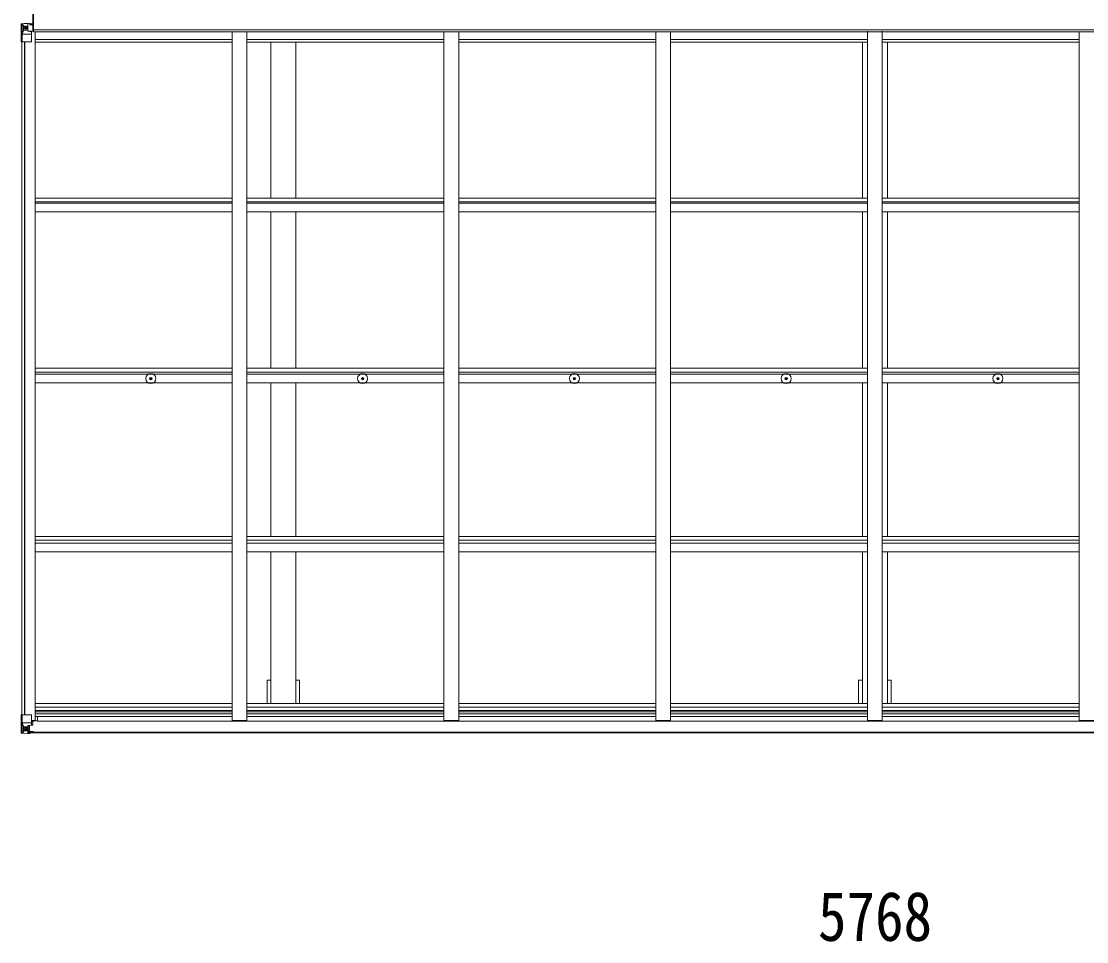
# Model space of a CAD drawing. Units: millimetres at full size, sheet at 1:35; details may follow other scales. Extents: x -9783 to 9892, y -6828 to 6752.
# Drawn here: x 907 to 4509, y 146 to 3258 of the extents above; entities that cross this region are included whole.
import ezdxf
from ezdxf.enums import TextEntityAlignment as Align

# ---------------------------------------------------------------- set-up
doc = ezdxf.new("R2010")
doc.units = ezdxf.units.MM
doc.header["$LTSCALE"] = 35
for name, color, linetype, lineweight in [('0-1_本体', 4, 'Continuous', 9), ('0-2_部品', 7, 'Continuous', 9), ('0-3_ELV2', 3, 'Continuous', 9), ('0-A_寸法', 6, 'Continuous', 9)]:
    doc.layers.add(name, color=color, linetype=linetype, lineweight=lineweight)
doc.styles.add('ＭＳ ゴシック', font='')
doc.styles.get('ＭＳ ゴシック').set_extended_font_data('MS Gothic')

msp = doc.modelspace()

# ---------------------------------------------------------------- linework, layer by layer
at = {"layer": '0-1_本体'}
for p, q in [((935.88, 3249.45), (946.38, 3249.45)), ((948.88, 3224.02), (945.34, 3224.02)), ((6637.88, 3229.04), (948.88, 3229.32)), ((948.88, 3226), (948.88, 3222.35)), ((6637.88, 3222.35), (948.88, 3222.35)), ((954.38, 3222.35), (954.38, 893.47)), ((1620.38, 3222.35), (1620.38, 893.89)), ((1670.38, 3222.35), (1670.38, 893.89)), ((2336.38, 3222.35), (2336.38, 893.89)), ((2386.38, 3222.35), (2386.38, 893.89)), ((3052.38, 3222.35), (3052.38, 893.89)), ((3102.38, 3222.35), (3102.38, 893.89)), ((3768.38, 3224), (3768.38, 893.89)), ((3818.38, 3224), (3818.38, 893.89)), ((4484.38, 3222.35), (4484.38, 893.89)), ((909.38, 3187.65), (909.38, 912.56)), ((918.38, 3187.65), (918.38, 912.56)), ((919.08, 3187.65), (919.08, 912.56)), ((954.38, 3195.91), (1620.38, 3195.91)), ((954.38, 3186.78), (1620.38, 3186.78)), ((1670.38, 3195.91), (2336.38, 3195.91)), ((1670.38, 3186.78), (2336.38, 3186.78)), ((1750.88, 3186.78), (1750.88, 2659.91)), ((1835.88, 3186.78), (1835.88, 2659.91)), ((2386.38, 3195.91), (3052.38, 3195.91)), ((2386.38, 3186.78), (3052.38, 3186.78)), ((3102.38, 3195.91), (3768.38, 3195.91)), ((3102.38, 3186.78), (3768.38, 3186.78)), ((3750.88, 3186.78), (3750.88, 2659.91)), ((3818.38, 3195.91), (4484.38, 3195.91)), ((3818.38, 3186.78), (4484.38, 3186.78)), ((3835.88, 3186.78), (3835.88, 2659.91)), ((954.38, 2659.91), (1620.38, 2659.91)), ((954.38, 2646.88), (1620.38, 2646.88)), ((954.38, 2643.11), (1620.38, 2643.11)), ((1670.38, 2659.91), (2336.38, 2659.91)), ((1670.38, 2646.88), (2336.38, 2646.88)), ((1670.38, 2643.11), (2336.38, 2643.11)), ((2386.38, 2659.91), (3052.38, 2659.91)), ((2386.38, 2646.88), (3052.38, 2646.88)), ((2386.38, 2643.11), (3052.38, 2643.11)), ((3102.38, 2659.91), (3768.38, 2659.91)), ((3102.38, 2646.88), (3768.38, 2646.88)), ((3102.38, 2643.11), (3768.38, 2643.11)), ((3818.38, 2659.91), (4484.38, 2659.91)), ((3818.38, 2646.88), (4484.38, 2646.88)), ((3818.38, 2643.11), (4484.38, 2643.11)), ((954.38, 2613.3), (1620.38, 2613.3)), ((1670.38, 2613.3), (2336.38, 2613.3)), ((1750.88, 2613.3), (1750.88, 2084.44)), ((1835.88, 2613.3), (1835.88, 2084.44)), ((2386.38, 2613.3), (3052.38, 2613.3)), ((3102.38, 2613.3), (3768.38, 2613.3)), ((3750.88, 2613.3), (3750.88, 2084.44)), ((3818.38, 2613.3), (4484.38, 2613.3)), ((3835.88, 2613.3), (3835.88, 2084.44)), ((954.38, 2084.44), (1620.38, 2084.44)), ((954.38, 2071.46), (1620.38, 2071.46)), ((954.38, 2064.33), (1620.38, 2064.33)), ((1670.38, 2084.44), (2336.38, 2084.44)), ((1670.38, 2071.46), (2336.38, 2071.46)), ((1670.38, 2064.33), (2336.38, 2064.33)), ((2386.38, 2084.44), (3052.38, 2084.44)), ((2386.38, 2071.46), (3052.38, 2071.46)), ((2386.38, 2064.33), (3052.38, 2064.33)), ((3102.38, 2084.44), (3768.38, 2084.44)), ((3102.38, 2071.46), (3768.38, 2071.46)), ((3102.38, 2064.33), (3768.38, 2064.33)), ((3818.38, 2084.44), (4484.38, 2084.44)), ((3818.38, 2071.46), (4484.38, 2071.46)), ((3818.38, 2064.33), (4484.38, 2064.33)), ((954.38, 2034.89), (1620.38, 2034.89)), ((1670.38, 2034.89), (2336.38, 2034.89)), ((1750.88, 2034.89), (1750.88, 1516.01)), ((1835.88, 2034.89), (1835.88, 1516.01)), ((2386.38, 2034.89), (3052.38, 2034.89)), ((3102.38, 2034.89), (3768.38, 2034.89)), ((3750.88, 2034.89), (3750.88, 1516.01)), ((3818.38, 2034.89), (4484.38, 2034.89)), ((3835.88, 2034.89), (3835.88, 1516.01)), ((954.38, 1516.01), (1620.38, 1516.01)), ((1670.38, 1516.01), (2336.38, 1516.01)), ((2386.38, 1516.01), (3052.38, 1516.01)), ((3102.38, 1516.01), (3768.38, 1516.01)), ((3818.38, 1516.01), (4484.38, 1516.01)), ((954.38, 1503.15), (1620.38, 1503.15)), ((954.38, 1493.04), (1620.38, 1493.04)), ((1670.38, 1503.15), (2336.38, 1503.15)), ((1670.38, 1493.04), (2336.38, 1493.04)), ((2386.38, 1503.15), (3052.38, 1503.15)), ((2386.38, 1493.04), (3052.38, 1493.04)), ((3102.38, 1503.15), (3768.38, 1503.15)), ((3102.38, 1493.04), (3768.38, 1493.04)), ((3818.38, 1503.15), (4484.38, 1503.15)), ((3818.38, 1493.04), (4484.38, 1493.04)), ((954.38, 1464.08), (1620.38, 1464.08)), ((1670.38, 1464.08), (2336.38, 1464.08)), ((1750.88, 1464.08), (1750.88, 951.29)), ((1835.88, 1464.08), (1835.88, 951.29)), ((2386.38, 1464.08), (3052.38, 1464.08)), ((3102.38, 1464.08), (3768.38, 1464.08)), ((3750.88, 1464.08), (3750.88, 951.29)), ((3818.38, 1464.08), (4484.38, 1464.08)), ((3835.88, 1464.08), (3835.88, 951.29)), ((1848.38, 1030.29), (1835.88, 1030.29)), ((1848.38, 1030.29), (1848.38, 951.29)), ((3848.38, 1030.29), (3835.88, 1030.29)), ((3848.38, 1030.29), (3848.38, 951.29)), ((954.38, 951.29), (1620.38, 951.29)), ((954.38, 938.47), (1620.38, 938.47)), ((1670.38, 951.29), (2336.38, 951.29)), ((1670.38, 938.47), (2336.38, 938.47)), ((2386.38, 951.29), (3052.38, 951.29)), ((2386.38, 938.47), (3052.38, 938.47)), ((3102.38, 951.29), (3768.38, 951.29)), ((3102.38, 938.47), (3768.38, 938.47)), ((3818.38, 951.29), (4484.38, 951.29)), ((3818.38, 938.47), (4484.38, 938.47)), ((954.38, 927.12), (1620.38, 927.12)), ((954.38, 923.34), (1620.38, 923.34)), ((954.38, 916.27), (1620.38, 916.27)), ((954.38, 906.9), (1620.38, 906.9)), ((961.88, 906.9), (961.88, 891.83)), ((1670.38, 927.12), (2336.38, 927.12)), ((1670.38, 923.34), (2336.38, 923.34)), ((1670.38, 916.27), (2336.38, 916.27)), ((1670.38, 906.9), (2336.38, 906.9)), ((2386.38, 927.12), (3052.38, 927.12)), ((2386.38, 923.34), (3052.38, 923.34)), ((2386.38, 916.27), (3052.38, 916.27)), ((2386.38, 906.9), (3052.38, 906.9)), ((3102.38, 927.12), (3768.38, 927.12)), ((3102.38, 923.34), (3768.38, 923.34)), ((3102.38, 916.27), (3768.38, 916.27)), ((3102.38, 906.9), (3768.38, 906.9)), ((3818.38, 927.12), (4484.38, 927.12)), ((3818.38, 923.34), (4484.38, 923.34)), ((3818.38, 916.27), (4484.38, 916.27)), ((3818.38, 906.9), (4484.38, 906.9)), ((941.38, 893.47), (954.38, 893.47)), ((961.88, 891.83), (6624.88, 891.83)), ((1620.38, 893.89), (1670.38, 893.89)), ((2336.38, 893.89), (2386.38, 893.89)), ((3052.38, 893.89), (3102.38, 893.89)), ((3768.38, 893.89), (3818.38, 893.89)), ((4484.38, 893.89), (4534.38, 893.89)), ((930.88, 853.62), (6655.88, 853.62)), ((930.88, 851.56), (6655.88, 851.56))]:
    msp.add_line(p, q, dxfattribs=at)
for points in [[(1750.88, 1030.29), (1738.38, 1030.29), (1738.38, 951.29)], [(3750.88, 1030.29), (3738.38, 1030.29), (3738.38, 951.29)]]:
    msp.add_lwpolyline(points, dxfattribs=at)
at = {"layer": '0-2_部品'}
for p, q in [((1343.02, 2050.26), (1344.13, 2050.28)), ((1343.02, 2049.26), (1344.13, 2049.24)), ((1344.13, 2050.28), (1344.65, 2050.38)), ((1344.13, 2049.24), (1344.65, 2049.14)), ((1344.75, 2050.9), (1344.65, 2050.38)), ((1344.75, 2048.62), (1344.65, 2049.14)), ((1344.77, 2052), (1344.75, 2050.9)), ((1344.77, 2047.51), (1344.75, 2048.62)), ((1345.77, 2052), (1345.79, 2050.9)), ((1345.77, 2047.51), (1345.79, 2048.62)), ((1345.79, 2050.9), (1345.89, 2050.38)), ((1345.79, 2048.62), (1345.89, 2049.14)), ((1346.4, 2050.28), (1345.89, 2050.38)), ((1346.4, 2049.24), (1345.89, 2049.14)), ((1347.51, 2050.26), (1346.4, 2050.28)), ((1347.51, 2049.26), (1346.4, 2049.24)), ((2059.02, 2050.26), (2060.13, 2050.28)), ((2059.02, 2049.26), (2060.13, 2049.24)), ((2060.13, 2050.28), (2060.65, 2050.38)), ((2060.13, 2049.24), (2060.65, 2049.14)), ((2060.75, 2050.9), (2060.65, 2050.38)), ((2060.75, 2048.62), (2060.65, 2049.14)), ((2060.77, 2052), (2060.75, 2050.9)), ((2060.77, 2047.51), (2060.75, 2048.62)), ((2061.77, 2052), (2061.79, 2050.9)), ((2061.77, 2047.51), (2061.79, 2048.62)), ((2061.79, 2050.9), (2061.89, 2050.38)), ((2061.79, 2048.62), (2061.89, 2049.14)), ((2062.4, 2050.28), (2061.89, 2050.38)), ((2062.4, 2049.24), (2061.89, 2049.14)), ((2063.51, 2050.26), (2062.4, 2050.28)), ((2063.51, 2049.26), (2062.4, 2049.24)), ((2775.02, 2050.26), (2776.13, 2050.28)), ((2775.02, 2049.26), (2776.13, 2049.24)), ((2776.13, 2050.28), (2776.65, 2050.38)), ((2776.13, 2049.24), (2776.65, 2049.14)), ((2776.75, 2050.9), (2776.65, 2050.38)), ((2776.75, 2048.62), (2776.65, 2049.14)), ((2776.77, 2052), (2776.75, 2050.9)), ((2776.77, 2047.51), (2776.75, 2048.62)), ((2777.77, 2052), (2777.79, 2050.9)), ((2777.77, 2047.51), (2777.79, 2048.62)), ((2777.79, 2050.9), (2777.89, 2050.38)), ((2777.79, 2048.62), (2777.89, 2049.14)), ((2778.4, 2050.28), (2777.89, 2050.38)), ((2778.4, 2049.24), (2777.89, 2049.14)), ((2779.51, 2050.26), (2778.4, 2050.28)), ((2779.51, 2049.26), (2778.4, 2049.24)), ((3491.02, 2050.26), (3492.13, 2050.28)), ((3491.02, 2049.26), (3492.13, 2049.24)), ((3492.13, 2050.28), (3492.65, 2050.38)), ((3492.13, 2049.24), (3492.65, 2049.14)), ((3492.75, 2050.9), (3492.65, 2050.38)), ((3492.75, 2048.62), (3492.65, 2049.14)), ((3492.77, 2052), (3492.75, 2050.9)), ((3492.77, 2047.51), (3492.75, 2048.62)), ((3493.77, 2052), (3493.79, 2050.9)), ((3493.77, 2047.51), (3493.79, 2048.62)), ((3493.79, 2050.9), (3493.89, 2050.38)), ((3493.79, 2048.62), (3493.89, 2049.14)), ((3494.4, 2050.28), (3493.89, 2050.38)), ((3494.4, 2049.24), (3493.89, 2049.14)), ((3495.51, 2050.26), (3494.4, 2050.28)), ((3495.51, 2049.26), (3494.4, 2049.24)), ((4207.02, 2050.26), (4208.13, 2050.28)), ((4207.02, 2049.26), (4208.13, 2049.24)), ((4208.13, 2050.28), (4208.65, 2050.38)), ((4208.13, 2049.24), (4208.65, 2049.14)), ((4208.75, 2050.9), (4208.65, 2050.38)), ((4208.75, 2048.62), (4208.65, 2049.14)), ((4208.77, 2052), (4208.75, 2050.9)), ((4208.77, 2047.51), (4208.75, 2048.62)), ((4209.77, 2052), (4209.79, 2050.9)), ((4209.77, 2047.51), (4209.79, 2048.62)), ((4209.79, 2050.9), (4209.89, 2050.38)), ((4209.79, 2048.62), (4209.89, 2049.14)), ((4210.4, 2050.28), (4209.89, 2050.38)), ((4210.4, 2049.24), (4209.89, 2049.14)), ((4211.51, 2050.26), (4210.4, 2050.28)), ((4211.51, 2049.26), (4210.4, 2049.24)), ((910.23, 912.56), (940.38, 912.56)), ((910.23, 912.56), (910.23, 851.97)), ((941.38, 911.56), (941.38, 878.46)), ((910.77, 885.67), (917.38, 885.89)), ((910.77, 885.67), (914.91, 873.59)), ((917.38, 872.36), (915.05, 872.33)), ((915.05, 872.33), (915.05, 858.85)), ((917.38, 885.89), (941.38, 885.89)), ((917.38, 872.36), (929.38, 872.36)), ((917.38, 872.36), (917.38, 872.36)), ((922.86, 866), (922.86, 866.96)), ((929.38, 875.65), (929.38, 849.56)), ((930.88, 872.36), (929.38, 872.36)), ((940.56, 878.2), (930.21, 876.55)), ((930.21, 875.91), (940.56, 877.57)), ((930.21, 876.55), (930.21, 875.91)), ((934.88, 868.76), (930.88, 868.76)), ((934.88, 876.66), (934.88, 856.69)), ((940.56, 877.57), (940.56, 878.2)), ((940.83, 877.64), (944.88, 877.68)), ((961.88, 892.87), (941.38, 892.87)), ((945.88, 889.56), (941.38, 889.56)), ((944.88, 879.41), (945.88, 879.41)), ((945.88, 877.69), (944.88, 877.68)), ((945.88, 892.87), (945.88, 877.69)), ((907.38, 851.85), (907.38, 851.89)), ((908.32, 850.89), (908.32, 850.85)), ((908.32, 850.84), (908.32, 850.84)), ((917.29, 850.46), (909.37, 850.93)), ((910.23, 851.9), (910.23, 851.97)), ((914.2, 855.35), (911.46, 851.68)), ((915.05, 858.85), (917.38, 858.8)), ((917.38, 858.8), (929.38, 858.8)), ((929.38, 849.67), (917.38, 850.45)), ((928.38, 858.8), (929.38, 858.8)), ((930.88, 858.8), (929.38, 858.8)), ((930.88, 855.26), (929.38, 855.26)), ((929.38, 850.44), (935.88, 850.04)), ((935.88, 849.16), (929.38, 849.56)), ((934.88, 860.55), (930.88, 860.55)), ((931.38, 855.62), (930.88, 855.62)), ((935.88, 850.97), (930.88, 851.06)), ((930.99, 856.92), (934.88, 856.92)), ((931.38, 856.72), (931.38, 856.55)), ((931.38, 856.55), (931.38, 856.55)), ((941.38, 856.46), (931.38, 856.55)), ((931.38, 854.6), (931.38, 856.55)), ((939.38, 854.62), (931.38, 854.62)), ((939.38, 854.6), (931.38, 854.6)), ((935.88, 850.97), (935.88, 851.79)), ((935.88, 850.56), (935.88, 850.97)), ((935.88, 850.56), (935.88, 850.04)), ((935.88, 850.04), (935.88, 849.16)), ((940.88, 851.36), (940.88, 851.79)), ((941.18, 851.36), (940.88, 851.36)), ((941.18, 851.36), (942.87, 851.79)), ((941.38, 856.46), (941.38, 854.86)), ((941.38, 854.86), (946.38, 854.86)), ((946.38, 853.85), (946.38, 854.86)), ((946.38, 854.86), (947.38, 854.86)), ((947.38, 856.54), (947.38, 856.42)), ((947.38, 854.86), (947.38, 856.42)), ((947.38, 854.86), (947.38, 853.85))]:
    msp.add_line(p, q, dxfattribs=at)
for points in [[(907.38, 851.89), (907.38, 912.56), (910.23, 912.56)], [(920.94, 865.04), (919.98, 865.04), (919.98, 864.08), (920.94, 864.08)], [(922.86, 866.96), (921.9, 866.96), (921.9, 866)], [(923.82, 864.08), (924.78, 864.08), (924.78, 865.04), (923.82, 865.04)], [(935.88, 850.56), (930.88, 850.56), (930.88, 876.02)], [(944.88, 877.68), (944.88, 879.41), (941.38, 879.43)], [(908.32, 850.84), (917.38, 850.29), (929.38, 849.56)], [(921.9, 863.12), (921.9, 862.16), (922.86, 862.16), (922.86, 863.12)], [(946.38, 856.59), (931.38, 856.72), (931.38, 856.72)], [(931.38, 855.62), (939.38, 855.62), (939.38, 853.85)], [(941.38, 856.46), (941.38, 856.48), (947.38, 856.42)]]:
    msp.add_lwpolyline(points, dxfattribs=at)
for centre, radius in [((1345.27, 2049.76), 17), ((1345.27, 2049.76), 4), ((2061.27, 2049.76), 17), ((2061.27, 2049.76), 4), ((2777.27, 2049.76), 17), ((2777.27, 2049.76), 4), ((3493.27, 2049.76), 17), ((3493.27, 2049.76), 4), ((4209.27, 2049.76), 17), ((4209.27, 2049.76), 4), ((922.38, 864.56), 5.3)]:
    msp.add_circle(centre, radius, dxfattribs=at)
for centre, radius, start, end in [((1345.27, 2049.76), 2.3, 167.44414, 192.55586), ((1345.27, 2049.76), 2.3, 77.44414, 102.55586), ((1345.27, 2049.76), 2.3, 257.44414, 282.55586), ((1345.27, 2049.76), 2.3, 347.44414, 12.55586), ((2061.27, 2049.76), 2.3, 167.44414, 192.55586), ((2061.27, 2049.76), 2.3, 77.44414, 102.55586), ((2061.27, 2049.76), 2.3, 257.44414, 282.55586), ((2061.27, 2049.76), 2.3, 347.44414, 12.55586), ((2777.27, 2049.76), 2.3, 167.44414, 192.55586), ((2777.27, 2049.76), 2.3, 77.44414, 102.55586), ((2777.27, 2049.76), 2.3, 257.44414, 282.55586), ((2777.27, 2049.76), 2.3, 347.44414, 12.55586), ((3493.27, 2049.76), 2.3, 167.44414, 192.55586), ((3493.27, 2049.76), 2.3, 77.44414, 102.55586), ((3493.27, 2049.76), 2.3, 257.44414, 282.55586), ((3493.27, 2049.76), 2.3, 347.44414, 12.55586), ((4209.27, 2049.76), 2.3, 167.44414, 192.55586), ((4209.27, 2049.76), 2.3, 77.44414, 102.55586), ((4209.27, 2049.76), 2.3, 257.44414, 282.55586), ((4209.27, 2049.76), 2.3, 347.44414, 12.55586), ((940.38, 911.56), 1, 0, 90), ((920.94, 866), 0.96, 270, 0), ((923.82, 866), 0.96, 180, 270), ((930.32, 875.62), 0.937, 96.73234, 177.67791), ((930.32, 874.98), 0.937, 96.73234, 177.67791), ((940.45, 879.13), 0.937, 276.73234, 357.67791), ((940.45, 878.5), 0.937, 276.73234, 357.67791), ((908.38, 851.89), 0.999, 180.04917, 266.5576), ((908.38, 851.85), 0.999, 180.04917, 266.5576), ((908.38, 851.84), 1, 179.99921, 266.49983), ((909.54, 838.24), 12.7, 84.89689, 90.75534), ((911.51, 851.85), 1.28, 177.54105, 228.82169), ((920.94, 863.12), 0.96, 0, 90), ((923.82, 863.12), 0.96, 90, 180), ((931.38, 857.05), 0.5, 179.95536, 269.47105), ((931.38, 854.12), 0.5, 89.99891, 179.99891), ((931.38, 854.1), 0.5, 90.00309, 180.00198), ((931.4, 857.23), 0.513, 178.95293, 268.11972), ((946.52, 848.9), 7.69, 83.56574, 91.03001)]:
    msp.add_arc(centre, radius, start, end, dxfattribs=at)
for centre, major_axis, ratio, start_param, end_param in [((911.49, 883.33), (0.85, -2.32), 0.403757, 3.0087805, 3.9744392), ((913.65, 872.3), (0, -3), 0.468246, 1.5772882, 2.0127935), ((910.32, 850.77), (2, -0.12), 0.060933, 2.0712557, 3.1453404), ((1109.32, 838.53), (201, -12.36), 0.060933, 3.1453404, 3.145839), ((910.51, 853.86), (-0.02, -3), 0.466854, 0.125683, 0.7596956), ((912.18, 858.93), (0.03, -5), 0.573921, 0.7672717, 1.551125), ((835.63, 858.8), (81.75, 0), 0.061163, 6.2824128, 6.2831853)]:
    msp.add_ellipse(centre, major_axis=major_axis, ratio=ratio, start_param=start_param, end_param=end_param, dxfattribs=at)
at = {"layer": '0-3_ELV2'}
for p, q in [((907.38, 3248.59), (907.38, 3187.88)), ((908.32, 3249.55), (908.32, 3249.59)), ((917.29, 3249.98), (909.37, 3249.51)), ((910.23, 3248.54), (910.23, 3248.47)), ((910.23, 3187.88), (910.23, 3248.47)), ((914.2, 3245.09), (911.46, 3248.76)), ((929.38, 3250.77), (917.38, 3249.98)), ((929.38, 3224.1), (929.38, 3250.88)), ((935.88, 3251.28), (935.88, 3245.34)), ((944.88, 3245.91), (935.88, 3245.96)), ((945.88, 3225.04), (945.88, 3245.19)), ((910.77, 3214.76), (914.91, 3226.85)), ((910.77, 3214.76), (917.38, 3214.55)), ((915.05, 3241.58), (917.38, 3241.64)), ((915.05, 3228.11), (915.05, 3241.58)), ((917.38, 3228.08), (915.05, 3228.11)), ((917.38, 3241.64), (929.38, 3241.64)), ((917.38, 3228.08), (917.38, 3228.08)), ((929.38, 3228.08), (917.38, 3228.08)), ((917.38, 3214.55), (941.38, 3214.55)), ((921.9, 3234.44), (921.9, 3233.48)), ((929.38, 3224.1), (935.88, 3224.1)), ((930.21, 3223.89), (930.21, 3224.1)), ((940.56, 3222.24), (930.21, 3223.89)), ((932.91, 3224.1), (940.56, 3222.87)), ((935.88, 3224.1), (944.88, 3224.13)), ((940.56, 3222.87), (940.56, 3222.24)), ((941.38, 3188.88), (941.38, 3221.98)), ((907.38, 3187.88), (940.38, 3187.88))]:
    msp.add_line(p, q, dxfattribs=at)
msp.add_lwpolyline([(947.88, 3226.21), (947.88, 3289.21), (946.38, 3289.21), (946.38, 3226.21)], close=True, dxfattribs=at)
for points in [[(947.88, 3226.21), (948.88, 3226.21), (948.88, 3289.21), (947.88, 3289.21)], [(908.32, 3249.59), (917.38, 3250.15), (935.88, 3251.28)], [(945.88, 3245.19), (945.87, 3245.3), (935.88, 3245.34)], [(920.94, 3236.36), (919.98, 3236.36), (919.98, 3235.4), (920.94, 3235.4)], [(922.86, 3237.32), (922.86, 3238.28), (921.9, 3238.28), (921.9, 3237.32)], [(921.9, 3233.48), (922.86, 3233.48), (922.86, 3234.44)], [(923.82, 3235.4), (924.78, 3235.4), (924.78, 3236.36), (923.82, 3236.36)]]:
    msp.add_lwpolyline(points, dxfattribs=at)
msp.add_circle((922.38, 3235.88), 5.3, dxfattribs=at)
for centre, radius, start, end in [((908.38, 3248.6), 1, 93.50017, 180.00079), ((908.38, 3248.59), 0.999, 93.4424, 179.95083), ((908.38, 3248.55), 0.999, 93.4424, 179.95083), ((909.54, 3262.2), 12.7, 269.24466, 275.10311), ((911.51, 3248.59), 1.28, 131.17831, 182.45895), ((920.94, 3237.32), 0.96, 270, 0), ((920.94, 3234.44), 0.96, 0, 90), ((923.82, 3237.32), 0.96, 180, 270), ((923.82, 3234.44), 0.96, 90, 180), ((930.32, 3224.82), 0.937, 230.93398, 263.26766), ((940.45, 3221.94), 0.937, 2.32209, 83.26766), ((940.45, 3221.31), 0.937, 2.32209, 83.26766), ((940.38, 3188.88), 1, 270, 0)]:
    msp.add_arc(centre, radius, start, end, dxfattribs=at)
for centre, major_axis, ratio, start_param, end_param in [((1109.32, 3261.9), (201, 12.36), 0.060933, 3.1373463, 3.1378449), ((910.32, 3249.67), (2, 0.12), 0.060933, 3.1378449, 4.2119296), ((910.51, 3246.57), (-0.02, 3), 0.466854, 5.5234897, 6.1575023), ((912.18, 3241.5), (0.03, 5), 0.573921, 4.7320603, 5.5159136), ((944.88, 3245.2), (1, -0.012), 0.707053, 0.1587743, 1.5795216), ((911.49, 3217.11), (0.85, 2.32), 0.403757, 2.3087461, 3.2744049), ((913.65, 3228.13), (0, 3), 0.468246, 4.2703918, 4.7058971), ((835.63, 3241.64), (81.75, 0), 0.061163, 0, 0.0007725), ((944.88, 3225.03), (1, 0.021), 0.906239, 4.6936843, 6.2644806)]:
    msp.add_ellipse(centre, major_axis=major_axis, ratio=ratio, start_param=start_param, end_param=end_param, dxfattribs=at)

# ---------------------------------------------------------------- texts
at = {"layer": '0-A_寸法', "color": 7, "style": 'ＭＳ ゴシック', "width": 0.85}
msp.add_text('5768', height=166.8, dxfattribs=at).set_placement((3600.89, 98.38), align=Align.BOTTOM_LEFT)

doc.saveas('drawing.dxf')
